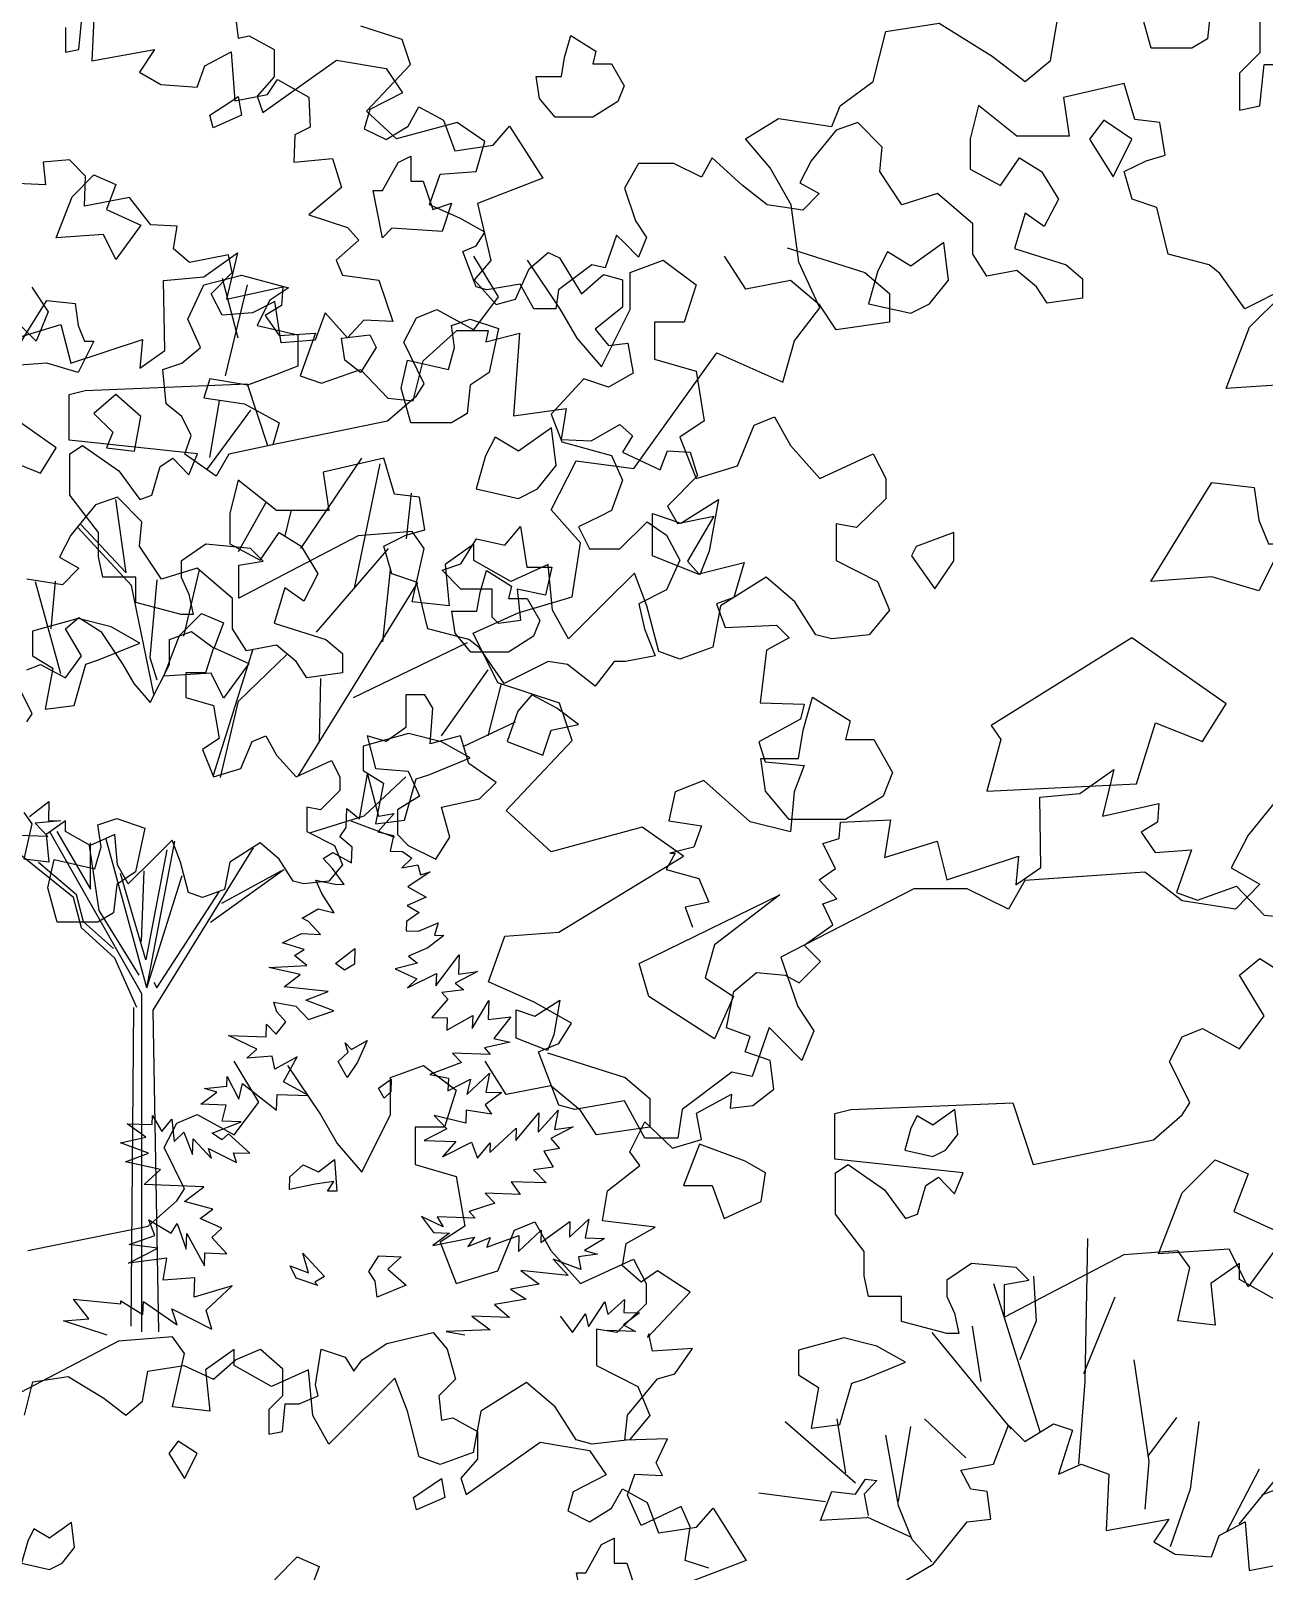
# Model space of a CAD drawing. Header units: inches. Extents: x -11 to 128, y 7 to 56.
# Drawn here: x 16.052 to 16.518, y 22.624 to 23.206 of the extents above; entities that cross this region are included whole.
import ezdxf

# ---------------------------------------------------------------- set-up
doc = ezdxf.new("R2010")
doc.units = ezdxf.units.IN
doc.header["$MEASUREMENT"] = 0
doc.layers.add('CAY', color=94, linetype='Continuous')
doc.layers.add('CAY-3', color=61, linetype='Continuous')
picture_1 = doc.add_image_def('image1.jpg', size_in_pixel=(1680, 1093))

# ---------------------------------------------------------------- blocks, each defined once
blk = doc.blocks.new('A$C76451831')
at = {"layer": 'CAY'}
for p, q in [((4659.2, 1730), (4666, 1767.4)), ((4666, 1767.4), (4675.2, 1732.1)), ((4648.1, 1722.6), (4648.6, 1738.5)), ((4648.6, 1738.5), (4659.2, 1730)), ((4688.4, 1734.4), (4674.7, 1719)), ((4675.2, 1732.1), (4688.4, 1734.4)), ((4642.8, 1714.7), (4648.1, 1722.6)), ((4653, 1706.2), (4642.8, 1714.7)), ((4674.7, 1719), (4687.7, 1715.8)), ((4687.7, 1715.8), (4685, 1702.8)), ((4628.6, 1696.6), (4636.9, 1701.7)), ((4636.9, 1701.7), (4652.5, 1693)), ((4652.5, 1693), (4653, 1706.2)), ((4685, 1702.8), (4695.4, 1702.4)), ((4695.4, 1702.4), (4703.4, 1696.7)), ((4636.5, 1688.1), (4628.6, 1696.6)), ((4646.4, 1674.6), (4636.5, 1688.1)), ((4703.4, 1696.7), (4694.9, 1688.8)), ((4694.9, 1688.8), (4708.2, 1691.1)), ((4718.8, 1685.3), (4699.8, 1672.8)), ((4708.2, 1691.1), (4710.6, 1682.8)), ((4710.6, 1682.8), (4718.8, 1685.3)), ((4627.6, 1667.1), (4622.5, 1678.2)), ((4622.5, 1678.2), (4638.7, 1674.9)), ((4638.7, 1674.9), (4646.4, 1674.6)), ((4699.8, 1672.8), (4715.4, 1664.1)), ((4637.9, 1650.9), (4627.6, 1667.1)), ((4715.4, 1664.1), (4699.3, 1656.9)), ((4611, 1646.4), (4624.4, 1654.1)), ((4616.3, 1643.5), (4611, 1646.4)), ((4624.4, 1654.1), (4637.9, 1650.9)), ((4709.5, 1651.1), (4698.8, 1643.4)), ((4699.3, 1656.9), (4709.5, 1651.1)), ((4594.4, 1625.7), (4610.5, 1633.3)), ((4610.5, 1633.3), (4626.4, 1632.7)), ((4626.4, 1632.7), (4616.3, 1643.5)), ((4698.8, 1643.4), (4698.5, 1635.7)), ((4698.5, 1635.7), (4708.9, 1635.3)), ((4708.9, 1635.3), (4725.5, 1642.4)), ((4725.5, 1642.4), (4722.4, 1632.1)), ((4612.8, 1620.1), (4594.4, 1625.7)), ((4716.6, 1621.4), (4700.5, 1614.3)), ((4730.1, 1631.8), (4716.6, 1621.4)), ((4722.4, 1632.1), (4730.1, 1631.8)), ((4604.5, 1614.9), (4612.8, 1620.1)), ((4615, 1606.4), (4604.5, 1614.9)), ((4708, 1608.6), (4689.3, 1603.8)), ((4700.5, 1614.3), (4708, 1608.6)), ((4723.6, 1589.4), (4743.1, 1615.5)), ((4743.1, 1615.5), (4742.6, 1599.2)), ((4582.8, 1604.8), (4615, 1606.4)), ((4609.3, 1598.9), (4582.8, 1604.8)), ((4595.8, 1588.5), (4609.3, 1598.9)), ((4689.3, 1603.8), (4707.5, 1595.4)), ((4699.6, 1587.6), (4724, 1599.9)), ((4707.5, 1595.4), (4699.6, 1587.6)), ((4724, 1599.9), (4723.6, 1589.4)), ((4758.5, 1601.4), (4739.6, 1591.6)), ((4742.6, 1599.2), (4758.5, 1601.4)), ((4632.8, 1584.5), (4595.8, 1588.5)), ((4614, 1577.4), (4632.8, 1584.5)), ((4747.1, 1585.9), (4728.4, 1583.8)), ((4728.4, 1583.8), (4733.7, 1578.2)), ((4739.6, 1591.6), (4747.1, 1585.9)), ((4587.2, 1575.6), (4605.7, 1572.3)), ((4589.7, 1567.4), (4587.2, 1575.6)), ((4605.7, 1572.3), (4616.2, 1561)), ((4637.7, 1568.4), (4614, 1577.4)), ((4616.2, 1561), (4637.7, 1568.4)), ((4733.7, 1578.2), (4720, 1562.8)), ((4754.1, 1553.5), (4768.1, 1577)), ((4768.1, 1577), (4767.5, 1561.2)), ((4580.8, 1546.4), (4581.1, 1557.2)), ((4581.1, 1557.2), (4589, 1548.8)), ((4589, 1548.8), (4597.1, 1559)), ((4597.1, 1559), (4589.7, 1567.4)), ((4720, 1562.8), (4733.1, 1562.4)), ((4732.8, 1552), (4754.5, 1564.3)), ((4733.1, 1562.4), (4732.8, 1552)), ((4754.5, 1564.3), (4754.1, 1553.5)), ((4767.5, 1561.2), (4786.6, 1563.2)), ((4786.6, 1563.2), (4772.4, 1545.1)), ((4572.7, 1536.2), (4549.1, 1547.5)), ((4549.1, 1547.5), (4580.8, 1546.4)), ((4772.4, 1545.1), (4785.9, 1541.9)), ((4564.3, 1528.4), (4572.7, 1536.2)), ((4585.6, 1530.3), (4564.3, 1528.4)), ((4588, 1519.4), (4585.6, 1530.3)), ((4606.9, 1529.6), (4588, 1519.4)), ((4595.3, 1508.7), (4606.9, 1529.6)), ((4769.2, 1531.6), (4737.5, 1532.7)), ((4737.5, 1532.7), (4745, 1524.8)), ((4785.9, 1541.9), (4764.4, 1537.2)), ((4764.4, 1537.2), (4769.2, 1531.6)), ((4745, 1524.8), (4718.3, 1514.8)), ((4528.9, 1502.9), (4547.6, 1504.9)), ((4547.6, 1504.9), (4547.9, 1513.1)), ((4547.9, 1513.1), (4557.6, 1494.1)), ((4557.6, 1494.1), (4560.8, 1507.2)), ((4560.8, 1507.2), (4589.5, 1484.9)), ((4616.2, 1497.1), (4595.3, 1508.7)), ((4718.3, 1514.8), (4734.1, 1511.6)), ((4734.1, 1511.6), (4733.7, 1501.1)), ((4733.7, 1501.1), (4752.6, 1510.9)), ((4749.5, 1497.9), (4768.7, 1515.8)), ((4752.6, 1510.9), (4749.5, 1497.9)), ((4768.7, 1515.8), (4765.4, 1500)), ((4525.8, 1489.8), (4539.3, 1499.8)), ((4539.3, 1499.8), (4528.9, 1502.9)), ((4589.5, 1484.9), (4589.9, 1498)), ((4589.9, 1498), (4616.2, 1497.1)), ((4779, 1499.6), (4765, 1489.2)), ((4765.4, 1500), (4779, 1499.6)), ((4484.8, 1472.7), (4485.1, 1480.4)), ((4485.1, 1480.4), (4492.8, 1466.9)), ((4547, 1489.1), (4525.8, 1489.8)), ((4543.8, 1475.6), (4547, 1489.1)), ((4722.1, 1480.2), (4732.6, 1469)), ((4748.6, 1473.9), (4722.1, 1480.2)), ((4749, 1484.7), (4748.6, 1473.9)), ((4770.2, 1481.3), (4749, 1484.7)), ((4765, 1489.2), (4770.2, 1481.3)), ((4790.7, 1459.3), (4810.1, 1482.6)), ((4809.5, 1466.3), (4826.5, 1484.8)), ((4810.1, 1482.6), (4809.5, 1466.3)), ((4826.5, 1484.8), (4823.2, 1468.6)), ((4463.6, 1473.4), (4484.8, 1472.7)), ((4479.5, 1462), (4463.6, 1473.4)), ((4492.8, 1466.9), (4501.3, 1477.1)), ((4501.3, 1477.1), (4503.4, 1458.4)), ((4503.4, 1458.4), (4511.4, 1466.3)), ((4511.4, 1466.3), (4518.8, 1447.4)), ((4535.3, 1465.5), (4559.7, 1475)), ((4543.3, 1459.7), (4535.3, 1465.5)), ((4548.9, 1465), (4543.3, 1459.7)), ((4559.7, 1475), (4543.8, 1475.6)), ((4566.9, 1448.5), (4548.9, 1465)), ((4732.6, 1469), (4713.7, 1459.2)), ((4769, 1449.1), (4791.1, 1469.7)), ((4791.1, 1469.7), (4790.7, 1459.3)), ((4839.1, 1470.7), (4820.2, 1461)), ((4823.2, 1468.6), (4839.1, 1470.7)), ((4458, 1457.3), (4479.5, 1462)), ((4481.7, 1448.7), (4458, 1457.3)), ((4518.8, 1447.4), (4519.3, 1460.6)), ((4519.3, 1460.6), (4534.6, 1444.2)), ((4534.6, 1444.2), (4532.2, 1452.4)), ((4532.2, 1452.4), (4555.8, 1440.7)), ((4713.7, 1459.2), (4740.4, 1458.3)), ((4740.4, 1458.3), (4729, 1445.5)), ((4729, 1445.5), (4753.5, 1457.8)), ((4753.5, 1457.8), (4758.5, 1444.5)), ((4758.5, 1444.5), (4769.3, 1457.3)), ((4769.3, 1457.3), (4769, 1449.1)), ((4827.6, 1452.5), (4814.4, 1450.3)), ((4820.2, 1461), (4827.6, 1452.5)), ((4462.4, 1441.3), (4481.7, 1448.7)), ((4491.7, 1434.8), (4462.4, 1441.3)), ((4555.8, 1440.7), (4553.3, 1449)), ((4553.3, 1449), (4566.9, 1448.5)), ((4814.4, 1450.3), (4822.1, 1436.9)), ((4478.1, 1422.1), (4491.7, 1434.8)), ((4822.1, 1436.9), (4805.7, 1434.7)), ((4805.7, 1434.7), (4816.2, 1423.5)), ((4528.3, 1420.4), (4478.1, 1422.1)), ((4512, 1407.8), (4528.3, 1420.4)), ((4794.5, 1413.8), (4765.1, 1414.8)), ((4765.1, 1414.8), (4773, 1406.4)), ((4786.8, 1424.5), (4794.5, 1413.8)), ((4816.2, 1423.5), (4786.8, 1424.5)), ((4535.8, 1401.5), (4512, 1407.8)), ((4525.1, 1393.7), (4535.8, 1401.5)), ((4773, 1406.4), (4751.5, 1399.4)), ((4487, 1379.2), (4482, 1392.5)), ((4482, 1392.5), (4500.7, 1381.4)), ((4500.7, 1381.4), (4505.9, 1389.4)), ((4505.9, 1389.4), (4513.4, 1367.9)), ((4543.4, 1385.4), (4525.1, 1393.7)), ((4711.4, 1395.4), (4721.4, 1381.9)), ((4729.7, 1386.6), (4711.4, 1395.4)), ((4724.6, 1394.9), (4729.7, 1386.6)), ((4756.7, 1393.8), (4724.6, 1394.9)), ((4751.5, 1399.4), (4756.7, 1393.8)), ((4811.7, 1373.3), (4836.3, 1391)), ((4835.9, 1377.9), (4852.3, 1393.2)), ((4836.3, 1391), (4835.9, 1377.9)), ((4852.3, 1393.2), (4849, 1377.4)), ((4465.5, 1371.8), (4487, 1379.2)), ((4513.4, 1367.9), (4513.8, 1381)), ((4513.8, 1381), (4528.7, 1353.7)), ((4535, 1377.5), (4543.4, 1385.4)), ((4547.7, 1363.9), (4535, 1377.5)), ((4735, 1381.4), (4721, 1371)), ((4721, 1371), (4756.1, 1378)), ((4721.4, 1381.9), (4735, 1381.4)), ((4756.1, 1378), (4750.4, 1370)), ((4750.4, 1370), (4769.3, 1377.5)), ((4766.3, 1369.4), (4793.3, 1379.4)), ((4769.3, 1377.5), (4766.3, 1369.4)), ((4792.9, 1365.8), (4812.1, 1383.7)), ((4793.3, 1379.4), (4792.9, 1365.8)), ((4812.1, 1383.7), (4811.7, 1373.3)), ((4865.3, 1376.9), (4848.6, 1366.6)), ((4849, 1377.4), (4865.3, 1376.9)), ((4464.9, 1355.9), (4489.4, 1368.7)), ((4489.4, 1368.7), (4465.5, 1371.8)), ((4528.7, 1353.7), (4529.1, 1364.6)), ((4529.1, 1364.6), (4547.7, 1363.9)), ((4859.4, 1363.5), (4843.5, 1361.3)), ((4843.5, 1361.3), (4845.4, 1350.8)), ((4848.6, 1366.6), (4859.4, 1363.5)), ((4497.2, 1360.3), (4464.9, 1355.9)), ((4493.9, 1341.8), (4497.2, 1360.3)), ((4834.8, 1345.7), (4795, 1349.9)), ((4795, 1349.9), (4810.5, 1338.4)), ((4822.1, 1359.3), (4834.8, 1345.7)), ((4845.4, 1350.8), (4822.1, 1359.3)), ((4520.7, 1343.6), (4493.9, 1341.8)), ((4520.1, 1327.3), (4520.7, 1343.6)), ((4552.2, 1337), (4520.1, 1327.3)), ((4530.1, 1316.5), (4552.2, 1337)), ((4810.5, 1338.4), (4786.3, 1334.3)), ((4431.5, 1309.1), (4418.5, 1325.8)), ((4418.5, 1325.8), (4458.3, 1321.7)), ((4458.3, 1321.7), (4458.4, 1324.4)), ((4458.4, 1324.4), (4477, 1312.9)), ((4477, 1312.9), (4477.4, 1323.8)), ((4477.4, 1323.8), (4505.7, 1304.2)), ((4799.6, 1325.7), (4772.7, 1321.2)), ((4786.3, 1334.3), (4799.6, 1325.7)), ((4851.8, 1302.5), (4865.7, 1323.4)), ((4865.7, 1323.4), (4868.1, 1312.9)), ((4868.1, 1312.9), (4882.1, 1325.5)), ((4882.1, 1325.5), (4881.7, 1314.6)), ((4501.2, 1317.5), (4535, 1300.5)), ((4505.7, 1304.2), (4501.2, 1317.5)), ((4535, 1300.5), (4530.1, 1316.5)), ((4753.8, 1311.4), (4769.3, 1300)), ((4785.5, 1310.3), (4753.8, 1311.4)), ((4772.7, 1321.2), (4785.5, 1310.3)), ((4828.1, 1311.5), (4838.5, 1297.6)), ((4838.5, 1297.6), (4849.5, 1313.5)), ((4849.5, 1313.5), (4851.8, 1302.5)), ((4894.8, 1314.2), (4881.4, 1304.2)), ((4881.7, 1314.6), (4894.8, 1314.2)), ((4410.2, 1307.5), (4431.5, 1309.1)), ((4446.9, 1295.4), (4410.2, 1307.5)), ((4682.3, 1288.4), (4721.2, 1297.8)), ((4721.2, 1297.8), (4733, 1283.7)), ((4769.3, 1300), (4732.1, 1298.6)), ((4732.1, 1298.6), (4747.8, 1295.7)), ((4891.6, 1298.4), (4867.6, 1299.3)), ((4881.4, 1304.2), (4891.6, 1298.4)), ((4554.9, 1274.6), (4575.8, 1283.7)), ((4575.8, 1283.7), (4594.3, 1267.5)), ((4622.2, 1253.8), (4626.9, 1283.7)), ((4626.9, 1283.7), (4647.3, 1277)), ((4661.5, 1274.6), (4682.3, 1288.4)), ((4733, 1283.7), (4740.1, 1258.5)), ((4536.5, 1258.5), (4554.9, 1274.6)), ((4647.3, 1277), (4654.4, 1265.2)), ((4654.4, 1265.2), (4661.5, 1274.6)), ((4384.3, 1256.1), (4414.2, 1260.8)), ((4414.2, 1260.8), (4444.1, 1242.4)), ((4476.7, 1240), (4481, 1265.2)), ((4481, 1265.2), (4511.3, 1269.9)), ((4511.3, 1269.9), (4536.5, 1258.5)), ((4594.3, 1267.5), (4594.3, 1244.3)), ((4740.1, 1258.5), (4725.9, 1244.3)), ((4377.3, 1228.2), (4384.3, 1256.1)), ((4594.3, 1244.3), (4582.9, 1232.9)), ((4608.4, 1237.6), (4624.5, 1244.3)), ((4624.5, 1244.3), (4622.2, 1253.8)), ((4725.9, 1244.3), (4728.3, 1223.9)), ((4444.1, 1242.4), (4462.6, 1228.2)), ((4462.6, 1228.2), (4476.7, 1240)), ((4582.9, 1232.9), (4582.9, 1212.1)), ((4594.3, 1214.4), (4596.6, 1237.6)), ((4596.6, 1237.6), (4608.4, 1237.6)), ((4728.3, 1223.9), (4737.7, 1225.8)), ((4737.7, 1225.8), (4758.6, 1214.4)), ((5192.6, 1187), (5205.3, 1219.7)), ((5205.3, 1219.7), (5219, 1206)), ((5219, 1206), (5243.2, 1220.8)), ((5243.2, 1220.8), (5259.1, 1215.5)), ((4582.9, 1212.1), (4594.3, 1214.4)), ((4758.6, 1214.4), (4758.6, 1191.2)), ((5259.1, 1215.5), (5247.5, 1178.6)), ((4749.1, 1161.4), (4811.2, 1205.4)), ((4811.2, 1205.4), (4852.9, 1198.3)), ((4852.9, 1198.3), (4866.7, 1177.9)), ((4758.6, 1191.2), (4744.4, 1175.1)), ((5165.2, 1181.8), (5192.6, 1187)), ((5173.6, 1165.9), (5165.2, 1181.8)), ((5247.5, 1178.6), (5266.4, 1187)), ((5266.4, 1187), (5289.7, 1178.6)), ((4744.4, 1175.1), (4749.1, 1161.4)), ((4866.7, 1177.9), (4839.1, 1163.7)), ((5289.7, 1178.6), (5287.5, 1131.1)), ((4839.1, 1163.7), (4834.4, 1147.6)), ((4871.4, 1149.9), (4880.4, 1166.1)), ((4880.4, 1166.1), (4901.2, 1154.7)), ((4901.2, 1154.7), (4910.7, 1129.1)), ((5187.3, 1163.8), (5173.6, 1165.9)), ((5190.5, 1140.6), (5187.3, 1163.8)), ((4834.4, 1147.6), (4852.9, 1138.5)), ((4852.9, 1138.5), (4871.4, 1149.9)), ((4942.9, 1133.8), (4956.7, 1149.9)), ((4956.7, 1149.9), (4984.6, 1105.9)), ((5170.5, 1138.5), (5190.5, 1140.6)), ((5287.5, 1131.1), (5340.3, 1140.6)), ((5340.3, 1140.6), (5327.6, 1121.6)), ((4910.7, 1129.1), (4942.9, 1133.8)), ((5142, 1102.7), (5170.5, 1138.5)), ((5382.5, 1126.9), (5404.6, 1138.5)), ((5404.6, 1138.5), (5407.8, 1097.4)), ((5327.6, 1121.6), (5345.5, 1111.1)), ((5376.1, 1109), (5382.5, 1126.9)), ((4984.6, 1105.9), (4929.6, 1084.7)), ((5118.8, 1089), (5142, 1102.7)), ((5345.5, 1111.1), (5376.1, 1109)), ((5407.8, 1097.4), (5435.2, 1102.7)), ((2228.3, 971.5), (2215.1, 1021.6)), ((2217.8, 939.8), (2236.3, 1016.3)), ((2201.9, 860.6), (2238.9, 910.7)), ((2204.6, 871.1), (2212.5, 918.7)), ((2281, 794.5), (2332.5, 870.4)), ((2326.2, 761), (2347.8, 865.6)), ((2491.6, 827), (2512.8, 868.3)), ((2512.8, 868.3), (2561.2, 861.8)), ((2134, 774), (2125.3, 835.7)), ((2228.6, 791.9), (2251.7, 832.8)), ((2370.1, 802.5), (2374.1, 840.9)), ((2268, 805.1), (2272.9, 825.9)), ((2516.4, 799.3), (2491.6, 827)), ((2138.7, 763.4), (2093.5, 812.2)), ((2095.8, 814.5), (2134, 774)), ((2294.3, 724.1), (2354.9, 794.5)), ((2509.3, 753.8), (2516.4, 799.3)), ((2079.1, 689), (2057.9, 766.3)), ((2071.1, 726.8), (2074.5, 766.9)), ((2159.9, 768.1), (2154, 702.8)), ((2182.7, 720.5), (2195.7, 776.4)), ((2278.7, 602.9), (2379.6, 765.8)), ((2350.1, 715.8), (2356.4, 776.4)), ((2157.5, 671.8), (2138.7, 763.4)), ((2463.9, 740.3), (2509.3, 753.8)), ((2426.2, 723.2), (2463.9, 740.3)), ((2325.4, 669), (2421.3, 715.4)), ((2446.8, 681.3), (2426.2, 723.2)), ((2154, 702.8), (2159.9, 684)), ((2207.6, 603.7), (2240.9, 709.9)), ((2228.7, 665.9), (2269.2, 705.2)), ((2399.3, 636.8), (2438.6, 692.2)), ((2296.7, 631.7), (2297.9, 685.1)), ((2438.6, 636.8), (2450, 680.8)), ((2498.7, 664.2), (2446.8, 681.3)), ((2213.4, 601.8), (2228.7, 665.9)), ((2509.3, 632.9), (2498.7, 664.2)), ((2417.8, 627.7), (2461.8, 648.6)), ((2334.4, 569.5), (2369.4, 602.2)), ((2289.6, 555.4), (2334.4, 569.5)), ((2323, 565.2), (2360, 551.4)), ((2147.3, 419.7), (2069.9, 556)), ((2075.8, 556.2), (2104.1, 507.8)), ((2104.1, 507.8), (2104.1, 546.7)), ((2151.6, 424.8), (2117.3, 549.9)), ((2151.6, 424.8), (2175, 548.1)), ((2089.9, 500.7), (2041.2, 539.6)), ((2102.9, 544.4), (2111.2, 489.7)), ((2168.2, 540.8), (2150.5, 448.4)), ((2156.8, 405.9), (2241.3, 542.4)), ((2092.3, 503.1), (2060.4, 530.2)), ((2150.5, 448.4), (2129.2, 520.8)), ((2146.9, 463.7), (2149.3, 523.1)), ((2151.6, 424.8), (2181.2, 519.2)), ((2205.1, 479.9), (2266.8, 524.3)), ((2214.5, 496), (2264.5, 523.1)), ((2096.6, 475.1), (2089.9, 500.7)), ((2098.2, 480.3), (2092.3, 503.1)), ((2159.9, 424.8), (2212.2, 505.4)), ((2123.3, 457.8), (2098.2, 480.3)), ((2111.2, 489.7), (2144.6, 435.4)), ((2124.5, 449.6), (2096.6, 475.1)), ((2143, 408.3), (2124.5, 449.6)), ((2157.5, 429.5), (2159.9, 424.8)), ((2147.3, 135.4), (2147.3, 419.7)), ((2138.3, 140.1), (2140.6, 408.3)), ((2161.5, 135.4), (2156.8, 405.9)), ((5778.9, 181.1), (5795.2, 193.7)), ((5795.2, 193.7), (5794.7, 177.9)), ((5805.1, 177.5), (5783.7, 175.5)), ((5783.7, 175.5), (5794.2, 164.3)), ((5794.7, 177.9), (5805.1, 177.5)), ((5794.2, 164.3), (5770.2, 165.1))]:
    blk.add_line(p, q, dxfattribs=at)
for points in [[(4363.7, 2132.3), (4408, 2146), (4416.4, 2113.3), (4476.5, 2133.3), (4474.4, 2109.1), (4495.5, 2123.9), (4494.4, 2182.9), (4528.2, 2186.1), (4556.7, 2206.1), (4547.2, 2167.1), (4594.6, 2177.6), (4593.6, 2161.8), (4579.9, 2153.4), (4591.5, 2136.5), (4622.1, 2138.6), (4609.4, 2102.8), (4627.3, 2096.4), (4660, 2108), (4683.2, 2083.8), (4704.3, 2081.7), (4712.8, 2115.4), (4741.2, 2140.7), (4767.6, 2140.7), (4765.5, 2131.2), (4794, 2138.6), (4788.7, 2069), (4833, 2075.3), (4828.8, 2049), (4854.1, 2047.9), (4878.3, 2061.6), (4888.9, 2052.1), (4880.5, 2038.4), (4912.1, 2023.7), (4918.4, 2039.5), (4937.4, 2038.4), (4943.7, 2018.4), (4918.4, 1993.1), (4926.9, 1978.3), (4957.4, 1984.6), (4935.3, 1946.7), (4944.8, 1936.1), (4982.8, 1945.6), (4974.3, 1916.1), (4959.6, 1910.8), (4966.9, 1890.8), (5010.2, 1892.9), (5020.7, 1882.3), (5001.7, 1871.8), (4996.5, 1827.5), (5033.4, 1826.4), (5030.2, 1813.8), (4995.4, 1794.8), (5000.7, 1777.9), (5033.4, 1774.7), (5024.9, 1752.6), (5021.8, 1718.9), (4988, 1727.3), (4949, 1762.1), (4924.8, 1752.6), (4919.5, 1728.3), (4946.9, 1724.1), (4940.6, 1706.2), (4920.5, 1700.9), (4924.8, 1700.9), (4917.4, 1687.2), (4944.8, 1679.8), (4953.2, 1659.8), (4933.2, 1655.6), (4939.5, 1638.7)], [(4953.2, 1099.5), (4933.2, 1105.8), (4937.4, 1134.3), (4930, 1151.2), (4896.3, 1135.4), (4884.7, 1160.7), (4891, 1178.6), (4914.2, 1177.5), (4908.9, 1188.1), (4918.4, 1208.1), (4882.5, 1207.1), (4884.7, 1228.2), (4910, 1258.8), (4924.7, 1263), (4939.5, 1284.1), (4905.7, 1282), (4902.6, 1296.7), (4901.5, 1293.6), (4937.4, 1331.5), (4910, 1349.5), (4896.3, 1340), (4880.4, 1353.7), (4883.6, 1372.7), (4907.9, 1386.4), (4863.6, 1391.6), (4867.8, 1417), (4895.2, 1438.1), (4886.8, 1449.7), (4899.4, 1475), (4922.6, 1452.8), (4946.9, 1460.2), (4942.7, 1482.3), (4972.2, 1498.2), (4971.1, 1486.6), (4990.1, 1488.7), (5008, 1502.4), (5004.9, 1526.6), (4983.8, 1534), (4988, 1546.7), (4968, 1554.1), (4974.3, 1584.7), (4993.3, 1600.5), (5017.5, 1598.4), (5029.1, 1592), (5047.1, 1610), (5033.4, 1623.7), (5057.6, 1640.6), (5049.2, 1658.5), (5060.8, 1662.7), (5046, 1678.5), (5059.7, 1688), (5049.2, 1709.1), (5062.9, 1713.3), (5063.9, 1727), (5106.1, 1729.1), (5100.9, 1697.5), (5145.2, 1711.2), (5153.6, 1678.5), (5213.7, 1698.6), (5211.6, 1674.3), (5232.7, 1689.1), (5231.6, 1748.1), (5265.4, 1751.3), (5293.9, 1771.3), (5284.4, 1732.3), (5331.8, 1742.9), (5330.8, 1727), (5317.1, 1718.6), (5328.7, 1701.7), (5359.3, 1703.8), (5346.6, 1668), (5364.5, 1661.6), (5397.2, 1673.2), (5420.4, 1649), (5441.5, 1646.9)], [(4680, 1494.9), (4675.3, 1503.2), (4686, 1511), (4685.6, 1500.1), (4680, 1494.9)], [(5271.7, 1376.9), (5269.6, 1256.6), (5264.3, 1187)], [(5192.6, 1338.9), (5231.6, 1214.5)], [(5226.4, 1345.2), (5228.5, 1307.3), (5214.8, 1274.6)], [(5294.9, 1327.3), (5268.6, 1263)], [(2082.9, 1232.9), (2082.9, 1212.1), (2094.3, 1214.4), (2096.6, 1237.6)], [(2225.9, 1244.3), (2228.3, 1223.9), (2237.7, 1225.8), (2258.6, 1214.4), (2258.6, 1191.2), (2244.4, 1175.1), (2249.1, 1161.4), (2311.2, 1205.4), (2352.9, 1198.3), (2366.7, 1177.9), (2339.1, 1163.7), (2334.4, 1147.6), (2352.9, 1138.5), (2371.4, 1149.9), (2380.4, 1166.1), (2401.2, 1154.7), (2410.7, 1129.1), (2442.9, 1133.8), (2456.7, 1149.9), (2484.6, 1105.9), (2429.6, 1084.7), (2441, 1036.7), (2426.8, 1020.6), (2445.3, 999.7), (2461.8, 1004.1), (2473.2, 1029.6), (2489.3, 1043.4), (2498.7, 1039.1), (2517.2, 1008.8), (2535.7, 1024.9), (2551.8, 1020.6), (2551.8, 997.4), (2528.6, 978.9), (2540, 965.1), (2556.1, 967.1), (2560.8, 941.9), (2540, 930.1), (2519.2, 937.2), (2491.7, 907.3), (2500.7, 884.1), (2542.4, 872.7), (2551.8, 851.9), (2542.4, 826.3), (2533.3, 821.6), (2514.8, 812.5), (2523.9, 794.1), (2549.4, 794.1), (2572.6, 816.9), (2588.7, 805.5), (2600.1, 784.6), (2588.7, 759.5), (2565.6, 747.7), (2570.3, 726.8), (2579.3, 704), (2554.2, 699.3), (2544.7, 699.3), (2528.6, 678.5), (2505.4, 696.9), (2489.3, 699.3), (2452.3, 680.8), (2431.5, 710.7), (2422.5, 717.8), (2387.9, 726.8), (2378.5, 766.1), (2357.6, 773.2), (2350.9, 796.4), (2369.4, 805.5), (2385.5, 810.2), (2380.8, 837.7), (2360, 840.1), (2350.9, 870.4), (2299.8, 858.6), (2304.6, 826.3), (2260.5, 826.3), (2228.3, 851.9), (2221.2, 824), (2221.2, 798.4), (2246.8, 784.6), (2262.9, 807.8), (2281.4, 796.4), (2295.5, 773.2), (2283.7, 750), (2267.6, 761.4), (2258.6, 731.5), (2302.2, 717.8), (2316, 706), (2316, 689.9), (2286.1, 685.5), (2277, 699.3), (2260.5, 713.1), (2235.4, 708.3), (2223.6, 726.8), (2223.6, 752.4), (2193.7, 777.9), (2163.8, 768.5), (2145.4, 796.4), (2147.3, 816.9), (2126.9, 837.7), (2108.4, 831), (2087.6, 805.5), (2078.1, 787), (2094.3, 777.9), (2080.5, 763.8), (2050.6, 768.5)], [(5140.9, 1297.8), (5207.4, 1216.6)], [(5174.7, 1303.1), (5182.1, 1256.6)], [(5310.7, 1274.6), (5323.4, 1189.1), (5320.2, 1149.1)], [(5017.5, 1222.9), (5076.6, 1171.2)], [(5060.8, 1225), (5068.2, 1179.7)], [(5123, 1218.7), (5112.5, 1155.4)], [(5134.6, 1225), (5169.4, 1192.3)], [(5346.6, 1226.1), (5322.3, 1193.4)], [(5365.6, 1222.9), (5358.2, 1165.9), (5341.3, 1117.4)], [(5101.9, 1211.3), (5112.5, 1152.2), (5124.1, 1123.8), (5140.9, 1104.8)], [(5416.2, 1182.8), (5388.8, 1130.1)], [(5444.7, 1192.3), (5399.3, 1136.4)], [(5086.1, 1141.7), (5047.1, 1139.6), (5056.6, 1163.8), (5076.6, 1161.7), (5085, 1174.4), (5094.5, 1173.3), (5084, 1161.7), (5087.2, 1143.8)], [(5451, 1173.3), (5418.3, 1160.7)], [(4995.4, 1162.8), (5051.3, 1155.4)], [(5086.1, 1142.7), (5123, 1125.9)], [(2050.6, 648.6), (2054.9, 655.2), (2043.5, 678.5)], [(2050.6, 692.2), (2062, 696.9), (2082.9, 685.5), (2096.6, 704), (2082.9, 726.8), (2094.3, 736.3), (2112.7, 724.5), (2131.2, 696.9), (2140.6, 680.8), (2154.4, 664.7), (2170.5, 696.9), (2170.5, 717.8), (2189, 724.5), (2207.5, 710.7), (2200.8, 689.9), (2184.3, 689.9), (2184.3, 669), (2207.5, 662.3), (2212.2, 634.4), (2198.4, 625.4), (2207.5, 602.2), (2230.7, 609.2), (2240.1, 632), (2251.5, 636.8), (2260.5, 620.6), (2277, 602.2), (2306.9, 615.9), (2314, 602.2), (2314, 590.8), (2297.5, 574.6), (2286.1, 576.6), (2286.1, 556.2), (2309.3, 544.4), (2316, 528.2), (2304.6, 514.5), (2283.7, 512.1), (2274.7, 514.5), (2262.9, 533), (2246.8, 546.7), (2221.2, 530.6), (2216.9, 507.4), (2198.4, 500.7), (2186.6, 505), (2179.9, 530.6), (2172.9, 549.1), (2156.8, 533), (2135.9, 512.1), (2126.9, 528.2), (2124.5, 553.8), (2103.7, 544.4), (2082.9, 556.2), (2082.9, 565.2), (2066.7, 553.8), (2069.1, 530.6), (2048.3, 533), (2054.9, 562.8), (2048.3, 572.3)]]:
    blk.add_lwpolyline(points, dxfattribs=at)
for points in [[(4784.5, 1915.2), (4800.4, 1915.2), (4810.9, 1896.7), (4805.6, 1883.5), (4784.5, 1870.3), (4752.8, 1870.3), (4739.6, 1886.1), (4737, 1904.6), (4758.1, 1904.6), (4760.8, 1920.5), (4766, 1939), (4787.2, 1925.7)], [(4507.9, 1884.3), (4526.4, 1902.8), (4544.9, 1894.9), (4536.9, 1873.7), (4566, 1860.5), (4544.9, 1831.5), (4534.3, 1852.6), (4494.7, 1850)], [(4396.9, 1672), (4402.2, 1695.8), (4436.5, 1687.9), (4441.8, 1706.3), (4439.1, 1724.8), (4455, 1730.1), (4478.7, 1722.2), (4470.8, 1685.2), (4455, 1674.7), (4452.3, 1650.9), (4439.1, 1643), (4404.8, 1643)], [(4639.1, 1608.3), (4655.4, 1620.8), (4655, 1607.7), (4646.6, 1602.6)], [(4791, 1545.5), (4791, 1569.3), (4806.8, 1564), (4827.9, 1577.2), (4822.7, 1548.1), (4817.4, 1534.9)], [(4641.2, 1525.7), (4649.6, 1533.5), (4647.2, 1541.3), (4652.4, 1535.7), (4665.8, 1543.4), (4657.5, 1525.1), (4648.9, 1512.3)], [(5162.8, 1464.3), (5160.2, 1485.4), (5141.7, 1472.2), (5128.5, 1480.1), (5123.3, 1469.6), (5118, 1451.1), (5141.7, 1445.8), (5152.3, 1451.1)], [(4640.1, 1416.5), (4632.4, 1416.7), (4637.7, 1424.7), (4621.8, 1422.5), (4600.3, 1417.9), (4600.7, 1428.7), (4611.9, 1438.8), (4624.8, 1432.9), (4638.3, 1443.3)], [(5351.5, 1415.3), (5379.2, 1443), (5406.9, 1431.1), (5395, 1399.4), (5438.6, 1379.6), (5406.9, 1336.1), (5391, 1367.8), (5331.7, 1363.8)], [(4624.2, 1337.2), (4605.8, 1343.3), (4600.8, 1353.9), (4616.4, 1347.9), (4611.6, 1364.4), (4629.9, 1344.7), (4621.6, 1340)], [(4672.4, 1341), (4667.2, 1348.9), (4675.4, 1362.2), (4694.4, 1361.5), (4683.1, 1351), (4698.5, 1337.4), (4674.2, 1327.3)], [(4522.5, 1195.9), (4506.6, 1206.4), (4498.7, 1195.9), (4511.9, 1174.8)], [(2220.4, 1169.5), (2228.3, 1174.8), (2231, 1158.9), (2207.2, 1148.4), (2204.6, 1158.9)], [(4720.4, 1169.5), (4728.3, 1174.8), (4731, 1158.9), (4707.2, 1148.4), (4704.6, 1158.9)], [(4419.5, 1116.7), (4416.9, 1137.8), (4398.4, 1124.6), (4385.2, 1132.5), (4380, 1122), (4374.7, 1103.5), (4398.4, 1098.2), (4409, 1103.5)], [(2362.9, 1119.3), (2373.5, 1124.6), (2373.5, 1103.5), (2384.1, 1103.5), (2392, 1079.7), (2407.8, 1085), (2399.9, 1061.2), (2357.7, 1063.9), (2349.7, 1055.9), (2341.8, 1095.6), (2349.7, 1095.6)], [(4862.9, 1119.3), (4873.5, 1124.6), (4873.5, 1103.5), (4884.1, 1103.5), (4892, 1079.7), (4907.8, 1085), (4899.9, 1061.2), (4857.7, 1063.9), (4849.7, 1055.9), (4841.8, 1095.6), (4849.7, 1095.6)], [(2088.5, 1090.3), (2106.9, 1108.8), (2125.4, 1100.8), (2117.5, 1079.7), (2146.5, 1066.5), (2125.4, 1037.5), (2114.9, 1058.6), (2075.3, 1055.9)], [(4588.5, 1090.3), (4606.9, 1108.8), (4625.4, 1100.8), (4617.5, 1079.7), (4646.5, 1066.5), (4625.4, 1037.5), (4614.9, 1058.6), (4575.3, 1055.9)], [(2209.9, 855.3), (2183.5, 873.8), (2188.8, 889.6), (2180.8, 905.5), (2167.6, 916), (2165, 945.1), (2180.8, 950.3), (2196.7, 963.5), (2186.1, 987.3), (2199.3, 1016.3), (2231, 1024.3), (2270.6, 1013.7), (2254.7, 1003.1), (2244.2, 982), (2278.5, 974.1), (2278.5, 947.7), (2257.4, 939.8), (2236.3, 931.9), (2204.6, 937.1), (2199.3, 921.3), (2233.6, 916), (2262.7, 900.2), (2257.4, 881.7), (2220.4, 873.8)], [(2054.1, 982), (2067.3, 1003.1), (2091.1, 1000.5), (2093.7, 982), (2099, 968.8), (2106.9, 968.8), (2093.7, 942.4), (2067.3, 950.3), (2033, 947.7)], [(2365.6, 929.2), (2370.9, 953), (2405.2, 945.1), (2410.4, 963.5), (2407.8, 982), (2423.6, 987.3), (2447.4, 979.4), (2439.5, 942.4), (2423.6, 931.9), (2421, 908.1), (2407.8, 900.2), (2373.5, 900.2)], [(2318.1, 953), (2315.4, 971.5), (2339.2, 974.1), (2344.5, 963.5), (2331.3, 942.4)], [(2141.2, 876.4), (2146.5, 905.5), (2125.4, 923.9), (2106.9, 908.1), (2122.8, 892.2), (2117.5, 879)], [(2062.1, 857.9), (2075.3, 879), (2022.5, 916), (1985.5, 894.9), (1990.8, 887), (1982.9, 857.9), (2025.1, 834.2), (2035.7, 868.5)], [(2577.1, 788.1), (2577.1, 823.8), (2600.8, 815.8), (2632.5, 835.6), (2624.6, 792.1), (2616.7, 772.3)], [(2415.7, 781.4), (2428.9, 802.5), (2452.7, 797.2), (2465.9, 813), (2471.2, 778.7), (2492.3, 778.7), (2487, 755), (2463.2, 760.2), (2465.9, 733.8), (2447.4, 731.2), (2442.1, 736.5), (2442.1, 760.2), (2415.7, 760.2), (2399.9, 776.1)], [(2392.2, 660), (2385.5, 671.4), (2369.4, 671.4), (2369.4, 643.8), (2352.9, 632), (2336.8, 636.8), (2343.9, 609.2), (2371.4, 606.9), (2380.8, 586), (2362.3, 574.6), (2362.3, 553.8), (2371.4, 544.4), (2394.6, 533), (2406.4, 551.4), (2399.3, 576.6), (2431.5, 583.7), (2445.3, 597.4), (2422.5, 613.6), (2415.4, 636.8), (2389.8, 630.1)], [(2475.5, 671.4), (2463.7, 657.6), (2454.7, 632), (2484.6, 620.6), (2491.7, 641.5), (2514.8, 646.2), (2496.4, 660)]]:
    blk.add_lwpolyline(points, close=True, dxfattribs=at)
at = {"layer": 'CAY-3'}
for p, q in [((3088.1, 1246.4), (3088.1, 1211.6)), ((2773.2, 1229.3), (2818.1, 1236.4)), ((2818.1, 1236.4), (2862.9, 1208.6)), ((2911.8, 1205.1), (2918.3, 1242.8)), ((2762.6, 1187.4), (2773.2, 1229.3)), ((2862.9, 1208.6), (2890.6, 1187.4)), ((3088.1, 1211.6), (3071, 1194.5)), ((2890.6, 1187.4), (2911.8, 1205.1)), ((3071, 1194.5), (3071, 1163.2)), ((3088.1, 1166.8), (3091.6, 1201.6)), ((3091.6, 1201.6), (3109.3, 1201.6)), ((2734.9, 1166.8), (2762.6, 1187.4)), ((2727.8, 1149.6), (2734.9, 1166.8)), ((3071, 1163.2), (3088.1, 1166.8)), ((2655.3, 1139), (2683, 1156.1)), ((2683, 1156.1), (2727.8, 1149.6)), ((2676, 1114.8), (2655.3, 1139)), ((2693.6, 1083.6), (2676, 1114.8)), ((2700.1, 1035.2), (2693.6, 1083.6)), ((2717.8, 996.9), (2700.1, 1035.2)), ((2696.6, 969.1), (2717.8, 996.9)), ((2686.6, 934.3), (2696.6, 969.1)), ((2561.2, 861.8), (2631.1, 959.1)), ((2631.1, 959.1), (2686.6, 934.3)), ((6173.4, 618.5), (6152.8, 652.7)), ((6197.6, 649.2), (6225.3, 607.9)), ((6284.2, 639.1), (6312, 649.2)), ((6312, 649.2), (6339.7, 628.5)), ((6381.5, 625), (6363.8, 652.7)), ((6416.3, 659.8), (6481.8, 639.1)), ((6284.2, 607.9), (6284.2, 639.1)), ((6481.8, 639.1), (6502.4, 621.4)), ((2453.9, 573.9), (2509.3, 632.9)), ((5780.9, 626.5), (5794.5, 605.9)), ((6339.7, 628.5), (6329.6, 597.3)), ((6419.3, 632.1), (6381.5, 625)), ((6444, 611.4), (6419.3, 632.1)), ((6152.8, 590.8), (6173.4, 618.5)), ((6457.6, 590.8), (6444, 611.4)), ((6502.4, 621.4), (6502.4, 597.3)), ((5784.5, 581.1), (5766.8, 598.8)), ((5794.5, 605.9), (5784.5, 581.1)), ((6093.8, 580.2), (6104.4, 600.8)), ((6104.4, 600.8), (6121.5, 607.9)), ((6121.5, 607.9), (6152.8, 590.8)), ((6225.3, 607.9), (6239.4, 583.7)), ((6260.1, 559.5), (6284.2, 607.9)), ((6304.9, 597.3), (6304.9, 566)), ((6329.6, 597.3), (6304.9, 597.3)), ((6502.4, 597.3), (6457.6, 590.8)), ((3109.3, 591.6), (3078.1, 553.3)), ((6239.4, 583.7), (6260.1, 559.5)), ((2491.6, 539.1), (2453.9, 573.9)), ((6110.9, 545.4), (6093.8, 580.2)), ((2568.3, 559.8), (2491.6, 539.1)), ((2603, 535.6), (2568.3, 559.8)), ((6304.9, 566), (6339.7, 556)), ((3078.1, 553.3), (3063.9, 525.6)), ((5825.7, 539.8), (5961.9, 545.3)), ((5961.9, 545.3), (5979, 493.4)), ((6104.4, 535.3), (6110.9, 545.4)), ((6339.7, 556), (6346.7, 514.1)), ((2498.1, 471.6), (2603, 535.6)), ((5812.2, 536.3), (5825.7, 539.8)), ((5812.2, 497.9), (5812.2, 536.3)), ((6080.2, 514.1), (6104.4, 535.3)), ((2991.4, 522), (2890.2, 514.9)), ((3022.7, 497.8), (2991.4, 522)), ((3063.9, 525.6), (3088.1, 512)), ((2797, 507.9), (2685, 450.4)), ((2841.8, 507.9), (2797, 507.9)), ((2876.6, 490.8), (2841.8, 507.9)), ((2890.2, 514.9), (2876.6, 490.8)), ((3088.1, 512), (3067.5, 490.8)), ((5979, 493.4), (6080.2, 514.1)), ((6346.7, 514.1), (6326.1, 500.5)), ((6374.5, 476.3), (6388.6, 510.6)), ((6388.6, 510.6), (6405.7, 517.6)), ((6405.7, 517.6), (6419.3, 493.4)), ((3067.5, 490.8), (3022.7, 497.8)), ((5920.1, 486.4), (5812.2, 497.9)), ((5812.8, 486.4), (5823.4, 493.4)), ((5823.4, 493.4), (5854, 472.2)), ((6326.1, 500.5), (6339.7, 465.7)), ((6419.3, 493.4), (6444, 465.7)), ((5812.8, 451.6), (5812.8, 486.4)), ((5888.8, 475.7), (5899.4, 482.8)), ((5899.4, 482.8), (5913, 468.7)), ((5913, 468.7), (5920.1, 486.4)), ((6444, 465.7), (6488.8, 486.4)), ((6488.8, 486.4), (6499.5, 465.7)), ((2439.1, 429.8), (2452.7, 468.1)), ((2452.7, 468.1), (2498.1, 471.6)), ((5854, 472.2), (5871.7, 448)), ((5881.7, 451.6), (5888.8, 475.7)), ((6339.7, 465.7), (6374.5, 476.3)), ((6499.5, 465.7), (6499.5, 448.6)), ((2685, 450.4), (2699.2, 409.1)), ((3071, 435.3), (3088.1, 449.5)), ((3088.1, 449.5), (3115.8, 431.8)), ((5836.9, 420.3), (5812.8, 451.6)), ((5871.7, 448), (5881.7, 451.6)), ((6499.5, 448.6), (6474.7, 424.4)), ((2477.5, 412.7), (2439.1, 429.8)), ((3091.6, 401.1), (3071, 435.3)), ((5836.9, 399.6), (5836.9, 420.3)), ((6055.5, 417.4), (5954.9, 364.8)), ((6100.9, 420.9), (6055.5, 417.4)), ((6110.9, 406.7), (6100.9, 420.9)), ((6457.6, 427.4), (6457.6, 396.7)), ((6474.7, 424.4), (6457.6, 427.4)), ((2508.7, 395), (2477.5, 412.7)), ((2699.2, 409.1), (2712.7, 388.5)), ((5927.1, 410.3), (5906.5, 396.1)), ((5964.9, 406.7), (5927.1, 410.3)), ((5975.5, 396.1), (5964.9, 406.7)), ((6100.9, 361.9), (6110.9, 406.7)), ((6152.8, 410.3), (6128.6, 393.2)), ((6152.8, 396.7), (6152.8, 410.3)), ((2498.1, 377.9), (2508.7, 395)), ((2675.1, 391.3), (2660.8, 350.1)), ((2685, 381.4), (2675.1, 391.3)), ((3022.7, 383.4), (3039.8, 390.5)), ((3039.8, 390.5), (3071, 373.4)), ((3071, 373.4), (3091.6, 401.1)), ((5840.5, 382.5), (5836.9, 399.6)), ((5906.5, 396.1), (5906.5, 382.5)), ((5954.9, 392.6), (5975.5, 396.1)), ((5954.9, 364.8), (5954.9, 392.6)), ((6128.6, 393.2), (6132.1, 358.4)), ((6184, 379), (6152.8, 396.7)), ((6215.3, 393.2), (6184, 379)), ((6218.8, 354.8), (6215.3, 393.2)), ((6457.6, 396.7), (6492.4, 379)), ((2481, 370.8), (2498.1, 377.9)), ((2702.7, 363.7), (2685, 381.4)), ((2712.7, 388.5), (2702.7, 363.7)), ((3012, 362.8), (3022.7, 383.4)), ((5868.2, 382.5), (5840.5, 382.5)), ((5868.2, 361.3), (5868.2, 382.5)), ((5906.5, 382.5), (5913, 368.4)), ((6287.8, 386.1), (6263.6, 361.9)), ((6298.4, 358.4), (6287.8, 386.1)), ((6398.6, 382.6), (6360.3, 358.4)), ((6422.8, 361.9), (6398.6, 382.6)), ((6492.4, 379), (6502.4, 354.8)), ((2498.1, 326), (2481, 370.8)), ((2488.6, 369.9), (2554, 349.3)), ((5913, 368.4), (5916.5, 351.3)), ((2245.7, 328.6), (2225, 362.9)), ((2269.8, 359.3), (2297.6, 318)), ((2356.5, 349.3), (2384.2, 359.3)), ((2384.2, 359.3), (2411.9, 338.7)), ((2453.8, 335.1), (2436.1, 362.9)), ((2643.7, 353.7), (2601.9, 322.4)), ((2660.8, 350.1), (2643.7, 353.7)), ((3029.1, 328), (3012, 362.8)), ((5906.5, 351.3), (5868.2, 361.3)), ((5916.5, 351.3), (5906.5, 351.3)), ((6132.1, 358.4), (6100.9, 361.9)), ((6232.4, 330.6), (6218.8, 354.8)), ((6263.6, 361.9), (6232.4, 330.6)), ((6308.4, 320), (6298.4, 358.4)), ((6360.3, 358.4), (6353.8, 323.6)), ((6440.5, 334.2), (6422.8, 361.9)), ((6502.4, 354.8), (6485.3, 334.2)), ((2356.5, 318), (2356.5, 349.3)), ((2411.9, 338.7), (2401.9, 307.4)), ((2491.5, 342.2), (2453.8, 335.1)), ((2516.3, 321.6), (2491.5, 342.2)), ((2554, 349.3), (2574.7, 331.6)), ((2225, 300.9), (2245.7, 328.6)), ((2511.7, 322.4), (2498.1, 326)), ((2553.5, 329.5), (2511.7, 322.4)), ((2570.6, 298.2), (2553.5, 329.5)), ((2574.7, 331.6), (2574.7, 307.4)), ((2744, 322.4), (2880.2, 328)), ((2880.2, 328), (2897.3, 276)), ((3022.7, 317.9), (3029.1, 328)), ((6454.1, 330.6), (6440.5, 334.2)), ((6485.3, 334.2), (6454.1, 330.6)), ((2176.7, 310.9), (2193.8, 318)), ((2193.8, 318), (2225, 300.9)), ((2297.6, 318), (2311.7, 293.8)), ((2332.3, 269.7), (2356.5, 318)), ((2529.9, 300.9), (2516.3, 321.6)), ((2601.9, 322.4), (2598.3, 298.2)), ((2730.4, 318.9), (2744, 322.4)), ((2730.4, 280.5), (2730.4, 318.9)), ((2998.5, 296.7), (3022.7, 317.9)), ((6326.1, 313.5), (6308.4, 320)), ((6353.8, 323.6), (6326.1, 313.5)), ((2166.1, 290.3), (2176.7, 310.9)), ((2377.2, 307.4), (2377.2, 276.1)), ((2401.9, 307.4), (2377.2, 307.4)), ((2574.7, 307.4), (2529.9, 300.9)), ((2598.3, 298.2), (2570.6, 298.2)), ((2183.2, 255.5), (2166.1, 290.3)), ((2311.7, 293.8), (2332.3, 269.7)), ((2897.3, 276), (2998.5, 296.7)), ((2377.2, 276.1), (2411.9, 266.1)), ((2838.3, 269), (2730.4, 280.5)), ((2731, 269), (2741.6, 276)), ((2741.6, 276), (2772.3, 254.8)), ((2411.9, 266.1), (2419, 224.2)), ((2731, 234.2), (2731, 269)), ((2807.1, 258.3), (2817.7, 265.4)), ((2817.7, 265.4), (2831.2, 251.3)), ((2831.2, 251.3), (2838.3, 269)), ((2176.7, 245.5), (2183.2, 255.5)), ((2772.3, 254.8), (2790, 230.6)), ((2800, 234.2), (2807.1, 258.3)), ((2152.5, 224.2), (2176.7, 245.5)), ((2755.2, 202.9), (2731, 234.2)), ((2790, 230.6), (2800, 234.2)), ((2051.3, 203.6), (2152.5, 224.2)), ((2419, 224.2), (2398.4, 210.7)), ((2446.7, 186.5), (2460.9, 220.7)), ((2460.9, 220.7), (2478, 227.8)), ((2478, 227.8), (2491.5, 203.6)), ((2398.4, 210.7), (2411.9, 175.9)), ((2491.5, 203.6), (2516.3, 175.9)), ((2516.3, 175.9), (2561.1, 196.5)), ((2561.1, 196.5), (2571.7, 175.9)), ((2755.2, 182.3), (2755.2, 202.9)), ((2973.7, 200), (2873.1, 147.5)), ((3019.1, 203.5), (2973.7, 200)), ((3029.1, 189.3), (3019.1, 203.5)), ((2411.9, 175.9), (2446.7, 186.5)), ((2758.7, 165.1), (2755.2, 182.3)), ((2845.4, 192.9), (2824.7, 178.7)), ((2883.1, 189.3), (2845.4, 192.9)), ((2893.7, 178.7), (2883.1, 189.3)), ((3019.1, 144.5), (3029.1, 189.3)), ((3071, 192.9), (3046.8, 175.8)), ((3071, 179.3), (3071, 192.9)), ((2571.7, 175.9), (2571.7, 158.8)), ((2824.7, 178.7), (2824.7, 165.1)), ((2873.1, 175.2), (2893.7, 178.7)), ((2873.1, 147.5), (2873.1, 175.2)), ((3046.8, 175.8), (3050.4, 141)), ((3102.3, 161.6), (3071, 179.3)), ((2571.7, 158.8), (2547, 134.6)), ((2786.4, 165.1), (2758.7, 165.1)), ((2786.4, 143.9), (2786.4, 165.1)), ((2824.7, 165.1), (2831.2, 151)), ((2824.7, 133.9), (2786.4, 143.9)), ((2831.2, 151), (2834.8, 133.9)), ((3050.4, 141), (3019.1, 144.5)), ((2173.1, 131), (2127.7, 127.5)), ((2183.2, 116.9), (2173.1, 131)), ((2529.9, 137.5), (2529.9, 106.9)), ((2547, 134.6), (2529.9, 137.5)), ((2834.8, 133.9), (2824.7, 133.9)), ((2127.7, 127.5), (2027.1, 75)), ((2173.1, 72.1), (2183.2, 116.9)), ((2225, 120.4), (2200.9, 103.3)), ((2225, 106.9), (2225, 120.4)), ((2256.3, 89.2), (2225, 106.9)), ((2529.9, 106.9), (2564.7, 89.2)), ((2200.9, 103.3), (2204.4, 68.5)), ((2287.5, 103.3), (2256.3, 89.2)), ((2291.1, 65), (2287.5, 103.3)), ((2360.1, 96.2), (2335.9, 72.1)), ((2370.7, 68.5), (2360.1, 96.2)), ((2470.9, 92.7), (2432.6, 68.5)), ((2495.1, 72.1), (2470.9, 92.7)), ((2564.7, 89.2), (2574.7, 65)), ((2204.4, 68.5), (2173.1, 72.1)), ((2304.6, 40.8), (2291.1, 65)), ((2335.9, 72.1), (2304.6, 40.8)), ((2380.7, 30.2), (2370.7, 68.5)), ((2432.6, 68.5), (2426.1, 33.7)), ((2512.8, 44.3), (2495.1, 72.1)), ((2574.7, 65), (2557.6, 44.3)), ((2526.3, 40.8), (2512.8, 44.3)), ((2557.6, 44.3), (2526.3, 40.8)), ((2398.4, 23.7), (2380.7, 30.2)), ((2426.1, 33.7), (2398.4, 23.7))]:
    blk.add_line(p, q, dxfattribs=at)
for points in [[(6838.4, 626.8), (6801.4, 608.3), (6780.6, 638.2), (6771.5, 645.3), (6736.9, 654.4), (6727.5, 693.7), (6706.7, 700.8), (6700, 724), (6718.5, 733), (6734.6, 737.7), (6729.9, 765.3), (6709, 767.6), (6700, 797.9), (6648.9, 786.1), (6653.6, 753.8), (6609.6, 753.8), (6577.4, 779.4), (6570.3, 751.5), (6570.3, 725.9), (6595.8, 712.2), (6611.9, 735.4), (6630.4, 724), (6644.6, 700.8), (6632.8, 677.6), (6616.7, 689), (6607.6, 659.1), (6651.2, 645.3), (6665, 633.5), (6665, 617.4), (6635.1, 613.1), (6626.1, 626.8), (6609.6, 640.6), (6584.4, 635.9), (6572.6, 654.4), (6572.6, 679.9), (6542.8, 705.5), (6512.9, 696), (6494.4, 724), (6496.4, 744.4), (6475.9, 765.3), (6457.5, 758.6), (6436.6, 733), (6427.2, 714.5), (6443.3, 705.5), (6429.6, 691.3), (6399.7, 696), (6378.8, 712.2), (6353.3, 735.4), (6344.3, 719.2), (6321.1, 730.6), (6291.2, 730.6), (6279.4, 709.8), (6288.8, 682.3), (6297.9, 668.5), (6291.2, 652), (6279.4, 663.8), (6272.8, 670.4), (6263.3, 643), (6251.9, 645.3), (6224, 624.5), (6221.6, 608.3), (6203.1, 608.3), (6191.7, 629.2), (6163.8, 624.5), (6154.8, 626.8), (6143.4, 656.7), (6154.8, 661.4), (6161.9, 672.8), (6141, 684.6), (6115.5, 696), (6124.5, 721.6), (6154.8, 724), (6161.9, 749.1), (6138.7, 765.3), (6087.6, 751.5), (6062.4, 774.7), (6099.4, 814), (6092.3, 834.9), (6057.7, 846.3)], [(5833.5, 864.6), (5831.4, 817.1), (5884.1, 826.6), (5871.5, 807.6), (5889.4, 797.1), (5920, 795), (5926.3, 812.9), (5948.5, 824.5), (5951.6, 783.4), (5979, 788.7), (5987.5, 801.3), (6013.8, 786.5), (6014.9, 761.2), (6002.2, 754.9), (6001.2, 731.7), (6033.9, 734.9), (6041.3, 710.6), (6013.8, 687.4), (6046.5, 676.9), (6056, 666.3), (6037, 649.4), (6042.3, 636.8), (6072.9, 632.6), (6084.5, 597.8), (6060.2, 598.8), (6046.5, 584), (6027.6, 605.1), (6019.1, 581.9), (5990.6, 579.8), (5985.4, 614.6), (5966.4, 605.1), (5941.1, 603), (5931.6, 621), (5949.5, 638.9), (5946.3, 653.7), (5913.6, 647.3), (5899.9, 658.9), (5903.1, 677.9), (5881, 679), (5863, 702.2), (5825.1, 694.8), (5826.1, 720.1), (5812.4, 733.8), (5790.2, 731.7), (5792.4, 712.7), (5750.2, 714.8)]]:
    blk.add_lwpolyline(points, dxfattribs=at)
for points in [[(2980.4, 1138.9), (2956.7, 1154.8), (2944.8, 1138.9), (2964.6, 1107.2)], [(2826, 1020.1), (2822.1, 1051.8), (2794.4, 1032), (2774.6, 1043.9), (2766.7, 1028), (2758.7, 1000.3), (2794.4, 992.4), (2810.2, 1000.3)], [(3079.4, 980.5), (3107.1, 1008.2), (3134.8, 996.3), (3123, 964.7), (3166.5, 944.9), (3134.8, 901.3), (3119, 933), (3059.6, 929)], [(6714.6, 856.8), (6719.9, 880.5), (6754.2, 872.6), (6759.5, 891.1), (6756.9, 909.6), (6772.7, 914.8), (6796.5, 906.9), (6788.5, 870), (6772.7, 859.4), (6770.1, 835.6), (6756.9, 827.7), (6722.6, 827.7)], [(3027.9, 818.1), (3047.7, 849.8), (3083.4, 845.8), (3087.3, 818.1), (3095.2, 798.3), (3107.1, 798.3), (3087.3, 758.7), (3047.7, 770.6), (2996.3, 766.6)], [(6252.8, 814.5), (6268.6, 814.5), (6279.2, 796), (6273.9, 782.8), (6252.8, 769.6), (6221.1, 769.6), (6207.9, 785.5), (6205.3, 803.9), (6226.4, 803.9), (6229, 819.8), (6234.3, 838.3), (6255.4, 825.1)], [(2798.8, 796), (2794.8, 788.1), (2814.6, 760.4), (2830.5, 784.1), (2830.5, 807.9)], [(3039.8, 632), (3059.6, 663.7), (2980.4, 719.1), (2862.1, 645.5), (2870, 633.6), (2858.2, 590.1), (2984.4, 596.3), (3000.2, 647.8)], [(2739.4, 633.6), (2763.2, 633.6), (2779, 605.9), (2771.1, 586.1), (2739.4, 566.3), (2691.9, 566.3), (2672.1, 590.1), (2668.1, 617.8), (2699.8, 617.8), (2703.8, 641.6), (2711.7, 669.3), (2743.4, 649.5)], [(6222, 476.6), (6218.1, 508.3), (6190.4, 488.5), (6170.6, 500.4), (6162.6, 484.6), (6154.7, 456.8), (6190.4, 448.9), (6206.2, 456.8)], [(2573.8, 417.4), (2565.9, 445.1), (2684, 503), (2629.2, 460.9), (2621.3, 433.2), (2645.1, 417.4), (2629.2, 381.7)], [(5847.5, 340.7), (5819.8, 347.7), (5781.5, 337.1), (5781.5, 316.5), (5798.6, 305.9), (5792.1, 271.6), (5816.3, 274.6), (5826.3, 309.4), (5836.9, 312.9), (5871.7, 327.1)], [(2654.9, 279), (2616.6, 293.2), (2603, 258.3), (2627.2, 258.3), (2637.2, 230.6), (2668.5, 244.8), (2672, 269)], [(6125.5, 244), (6097.8, 251.1), (6059.5, 240.5), (6059.5, 219.9), (6076.6, 209.2), (6070.1, 175), (6094.3, 178), (6104.3, 212.8), (6114.9, 216.3), (6149.7, 230.5)], [(2765.8, 123.3), (2738.1, 130.3), (2699.7, 119.7), (2699.7, 99.1), (2716.8, 88.5), (2710.4, 54.3), (2734.5, 57.2), (2744.6, 92), (2755.2, 95.5), (2790, 109.7)]]:
    blk.add_lwpolyline(points, close=True, dxfattribs=at)

msp = doc.modelspace()

# ---------------------------------------------------------------- block references
at = {"layer": 'CAY', "xscale": 0.0004489089019145984, "yscale": 0.0004489089019145984, "zscale": 0.0004489089019145984}
for p in [(13.45711, 22.82744), (15.12979, 22.65341), (14.08437, 22.13133)]:
    msp.add_blockref('A$C76451831', p, dxfattribs=at)

# ---------------------------------------------------------------- pictures from other files: only their frames are drawn
image = msp.add_image(picture_1, insert=(12.49661, 7.37723), size_in_units=(74.4025, 48.40591))
image.dxf.flags = 6

doc.saveas('drawing.dxf')
